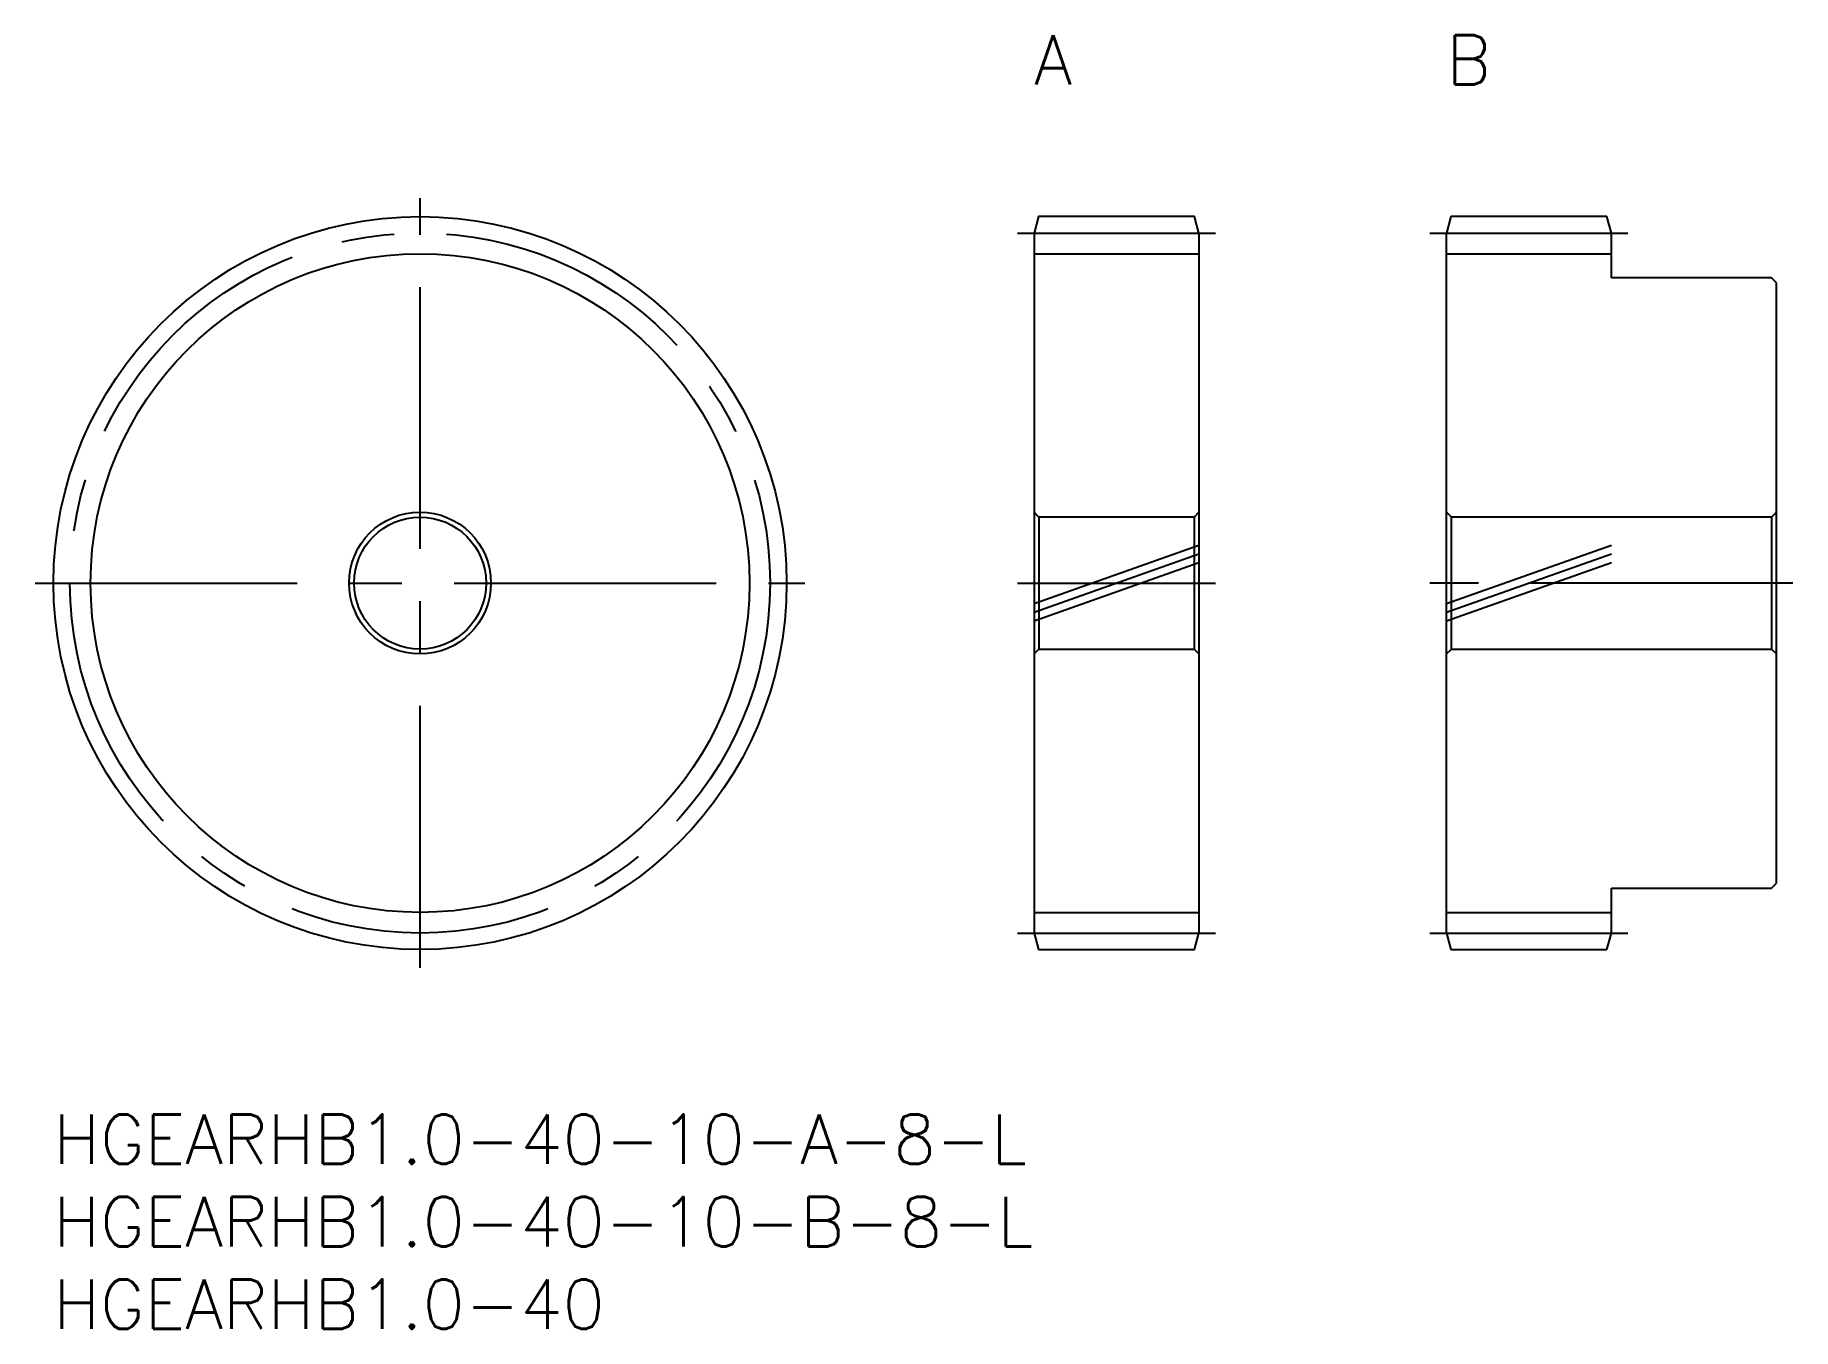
# Model space of a CAD drawing. Extents: x -1 to 105, y -13 to 65.
import ezdxf

# ---------------------------------------------------------------- set-up
doc = ezdxf.new("R2010")
doc.units = 0
doc.header["$LTSCALE"] = 0.5
doc.linetypes.add('CENTER', pattern=[50.8, 31.75, -6.35, 6.35, -6.35])
doc.linetypes.add('PHANTOM', pattern=[63.5, 31.75, -6.35, 6.35, -6.35, 6.35, -6.35])
for name, color, linetype in [('MSM_CENTER', 1, 'CENTER'), ('MSM_CONTINUOUS', 7, 'CONTINUOUS'), ('MSM_IMAGINARY', 6, 'PHANTOM'), ('MSM_NARROW', 5, 'CONTINUOUS'), ('MSM_PART_NUMBER', 7, 'CONTINUOUS')]:
    doc.layers.add(name, color=color, linetype=linetype)
doc.styles.get("Standard").update_dxf_attribs({"font": 'txt.shx', "height": 1, "bigfont": 'bigfont.shx'})

# ---------------------------------------------------------------- blocks, each defined once
blk = doc.blocks.new('*U21')
at = {"layer": 'MSM_PART_NUMBER'}
blk.add_text('HGEARHB1.0-40-10-A-8-L', height=3, dxfattribs=at).set_placement((0, -3))
blk = doc.blocks.new('*U22')
at = {"layer": 'MSM_PART_NUMBER'}
blk.add_text('HGEARHB1.0-40-10-B-8-L', height=3, dxfattribs=at).set_placement((0, -8))
blk = doc.blocks.new('*U23')
at = {"layer": 'MSM_PART_NUMBER'}
blk.add_text('HGEARHB1.0-40', height=3, dxfattribs=at).set_placement((0, -13))

msp = doc.modelspace()

# ---------------------------------------------------------------- linework, layer by layer
at = {"layer": 'MSM_CENTER'}
for p, q in [((22.22, 8.89), (22.22, 55.55)), ((58.44, 53.44), (70.44, 53.44)), ((83.44, 53.44), (95.44, 53.44)), ((-1.11, 32.22), (45.55, 32.22)), ((58.44, 32.22), (70.44, 32.22)), ((105.44, 32.22), (83.44, 32.22)), ((58.44, 11), (70.44, 11)), ((83.44, 11), (95.44, 11))]:
    msp.add_line(p, q, dxfattribs=at)
msp.add_circle((22.22, 32.22), 21.22, dxfattribs=at)
at = {"layer": 'MSM_CONTINUOUS'}
for p, q in [((59.71, 54.44), (59.44, 53.44)), ((69.17, 54.44), (59.71, 54.44)), ((69.44, 53.44), (69.17, 54.44)), ((84.71, 54.44), (84.44, 53.44)), ((94.17, 54.44), (84.71, 54.44)), ((94.44, 53.44), (94.17, 54.44)), ((59.44, 53.44), (59.44, 11)), ((69.44, 53.44), (69.44, 11)), ((84.44, 11), (84.44, 53.44)), ((94.44, 50.72), (94.44, 53.44)), ((59.44, 52.19), (69.44, 52.19)), ((84.44, 52.19), (94.44, 52.19)), ((104.14, 50.72), (94.44, 50.72)), ((104.44, 50.42), (104.14, 50.72)), ((104.44, 14.02), (104.44, 50.42)), ((59.74, 36.22), (59.44, 36.52)), ((69.44, 36.52), (69.14, 36.22)), ((84.74, 36.22), (84.44, 36.52)), ((104.44, 36.52), (104.14, 36.22)), ((69.14, 36.22), (59.74, 36.22)), ((59.74, 36.22), (59.74, 28.22)), ((69.14, 36.22), (69.14, 28.22)), ((104.14, 36.22), (84.74, 36.22)), ((84.74, 28.22), (84.74, 36.22)), ((104.14, 36.22), (104.14, 28.22)), ((59.44, 27.92), (59.74, 28.22)), ((59.74, 28.22), (69.14, 28.22)), ((69.14, 28.22), (69.44, 27.92)), ((84.44, 27.92), (84.74, 28.22)), ((84.74, 28.22), (104.14, 28.22)), ((104.14, 28.22), (104.44, 27.92)), ((104.14, 13.72), (104.44, 14.02)), ((94.44, 13.72), (104.14, 13.72)), ((94.44, 11), (94.44, 13.72)), ((59.44, 12.25), (69.44, 12.25)), ((84.44, 12.25), (94.44, 12.25)), ((59.44, 11), (59.71, 10)), ((69.17, 10), (69.44, 11)), ((84.44, 11), (84.71, 10)), ((94.17, 10), (94.44, 11)), ((59.71, 10), (69.17, 10)), ((84.71, 10), (94.17, 10))]:
    msp.add_line(p, q, dxfattribs=at)
for radius in [22.22, 4.3, 4]:
    msp.add_circle((22.22, 32.22), radius, dxfattribs=at)
at = {"layer": 'MSM_IMAGINARY'}
for p, q in [((59.44, 30.98), (69.44, 34.52)), ((84.44, 30.98), (94.44, 34.52)), ((59.44, 30.45), (69.44, 33.99)), ((59.44, 29.92), (69.44, 33.46)), ((84.44, 30.45), (94.44, 33.99)), ((84.44, 29.92), (94.44, 33.46))]:
    msp.add_line(p, q, dxfattribs=at)
at = {"layer": 'MSM_NARROW'}
msp.add_circle((22.22, 32.22), 19.97, dxfattribs=at)

# ---------------------------------------------------------------- block references
at = {"layer": 'MSM_CONTINUOUS'}
for name in ['*U21', '*U22', '*U23']:
    msp.add_blockref(name, (0, 0), dxfattribs=at)

# ---------------------------------------------------------------- texts
at = {"layer": 'MSM_PART_NUMBER'}
for s, p in [('A', (59.44, 62.44)), ('B', (84.44, 62.44))]:
    msp.add_text(s, height=3, dxfattribs=at).set_placement(p)

doc.saveas('drawing.dxf')
